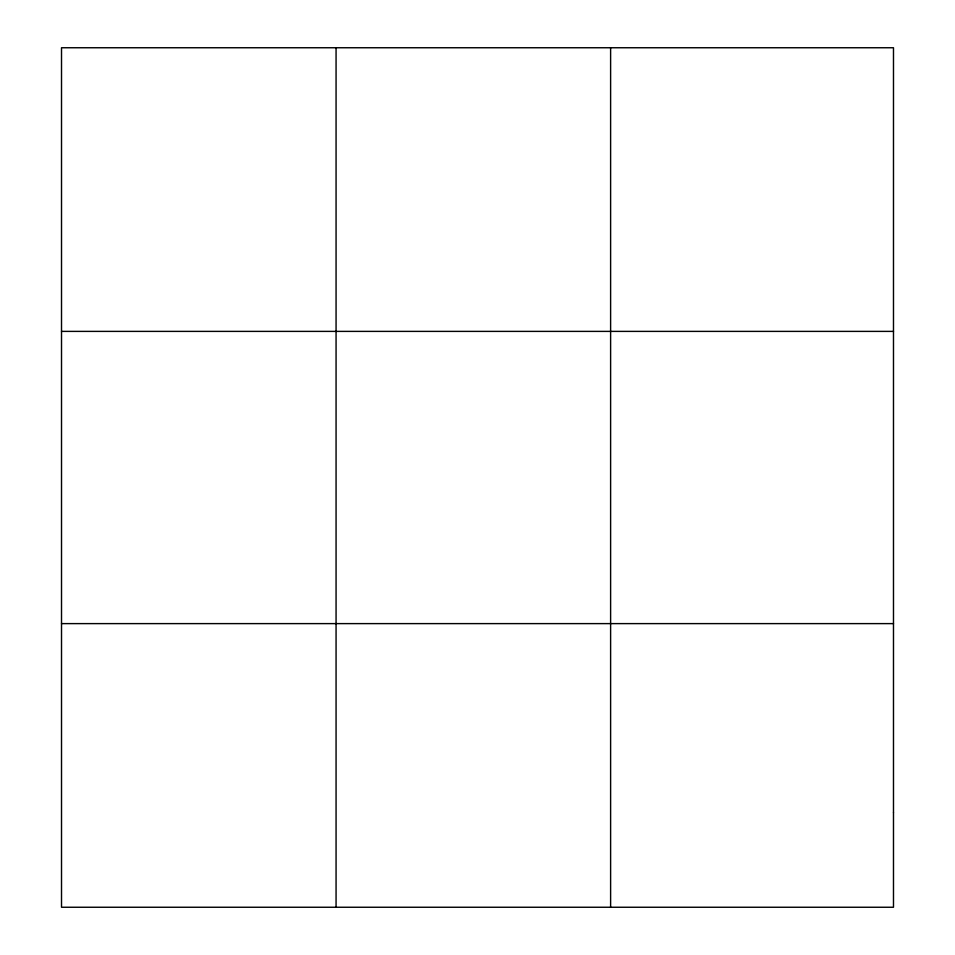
<?xml version="1.0" encoding="UTF-8"?>
<svg xmlns="http://www.w3.org/2000/svg" width="955" height="955" viewBox="0 0 955 955"><rect width="100%" height="100%" fill="white"/><g stroke="black" fill="none" stroke-linecap="round" stroke-linejoin="round"><path stroke-width="1.43" d="M336.065 907.25L336.065 47.75M610.615 907.25L610.615 47.75M61.514 331.385L893.486 331.385M61.514 623.615L893.486 623.615M893.486 812.705L893.486 907.25L61.514 907.25L61.514 47.75L893.486 47.75L893.486 812.705"/></g></svg>
